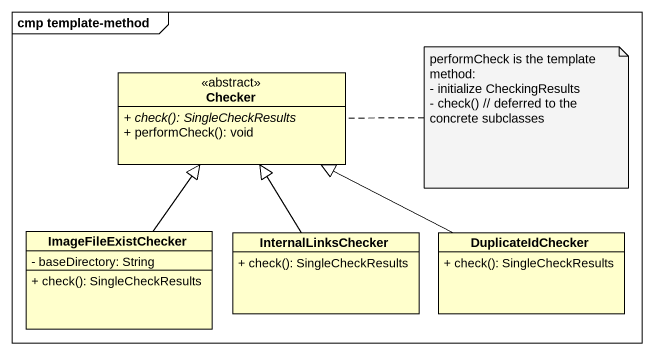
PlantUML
@startuml
mainframe cmp template-method
hide circle
hide empty members
skinparam classAttributeIconSize 0
class Checker <<abstract>> {
  {abstract} + check(): SingleCheckResults
  + performCheck(): void
}
class ImageFileExistChecker {
  - baseDirectory: String
  + check(): SingleCheckResults
}
class InternalLinksChecker {
  + check(): SingleCheckResults
}
class DuplicateIdChecker {
  + check(): SingleCheckResults
}
ImageFileExistChecker -up-|> Checker
InternalLinksChecker -up-|> Checker
DuplicateIdChecker -left-|> Checker
note right of Checker
  performCheck is the template method:
  - initialize CheckingResults
  - check() // deferred to the concrete subclasses
end note
@enduml
